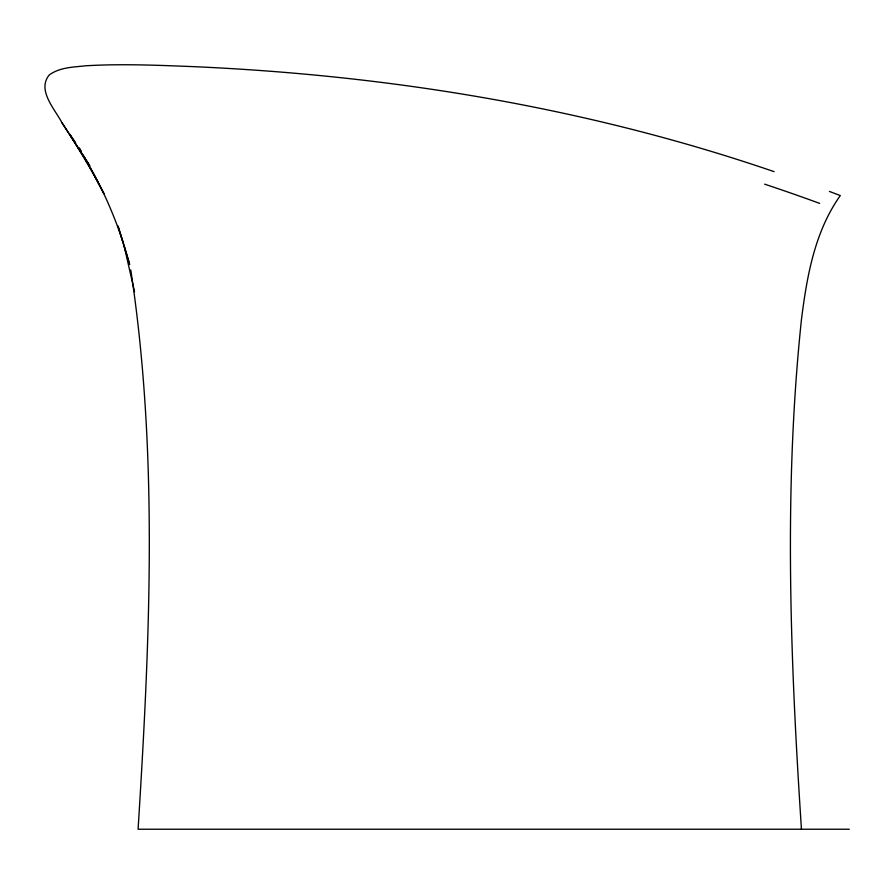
<?xml version="1.0" encoding="UTF-8"?>
<svg xmlns="http://www.w3.org/2000/svg" width="894" height="894" viewBox="0 0 894 894"><rect width="100%" height="100%" fill="white"/><g stroke="black" fill="none" stroke-linecap="round" stroke-linejoin="round"><path stroke-width="1.34" d="M849.3 829.23L138.089 829.23C149.678 643.3 158.841 454.867 130.759 269.954M774.137 171.659C587.246 107.571 390.477 75.353 193.395 66.637C157.534 65.228 121.573 63.664 85.701 65.787C73.353 67.184 59.507 67.251 49.159 75.062C36.855 90.227 54.769 108.99 61.842 122.545L89.657 165.613L61.842 122.545M829.409 191.428L840.304 195.562C814.635 231.691 806.857 276.559 801.449 319.583C783.557 488.862 790.318 659.727 801.449 829.23M75.577 142.593L72.604 138.335M71.866 137.285L69.721 134.201L93.389 173.626L104.006 193.752L84.014 156.651M79.309 148.136L81.276 151.678M83.243 155.221L84.55 157.579M85.858 159.948C105.257 192.556 119.852 227.892 129.641 264.535L117.963 225.97L122.78 241.291M79.32 148.158L81.332 151.801M123.998 245.414L134.547 291.701M764.661 184.164A1828.208 1290.958 -9.3 0 1 819.63 203.385"/></g></svg>
